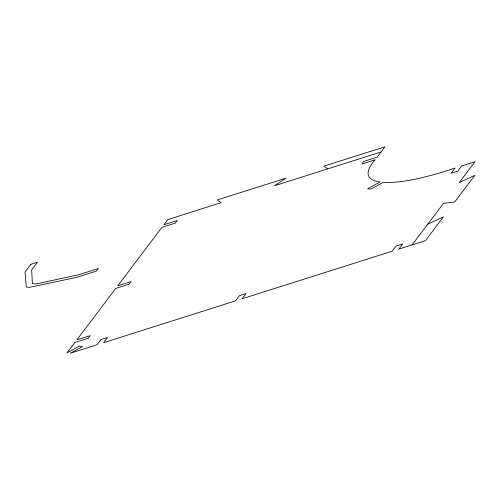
<?xml version="1.0" encoding="UTF-8"?>
<svg xmlns="http://www.w3.org/2000/svg" width="500" height="500" viewBox="0 0 500 500"><rect width="100%" height="100%" fill="white"/><g stroke="black" fill="none" stroke-linecap="round" stroke-linejoin="round"><path stroke-width="0.75" d="M412.081 244.913L443.537 203.319L454.594 202.1L474.869 175.3L459.269 182.525L475 161.731L461.675 165.956L457.744 171.156L451.081 173.269L455.012 168.069A119.312 27.85 -23 0 1 390.037 182.488L383.406 182.3L370.988 189.081L367.663 188.731L380.087 181.95L374.994 180.925A119.312 27.85 -23 0 1 375.163 159.775L361.838 164L363.806 161.4L377.131 157.181L384.994 146.781L324 166.112L327.756 168.875M427.812 224.119L443.406 216.894L425.406 240.688L398.756 249.131L402.688 243.938L396.025 246.044L392.094 251.244L242.2 298.75L246.131 293.556L239.469 295.663L235.538 300.863L103.656 342.663L107.587 337.463L100.925 339.575L96.994 344.769L70.338 353.219L82.544 346.556L79.219 346.213L67.019 352.875L74.881 342.475L88.206 338.256L90.175 335.656L76.85 339.875L115.763 288.431L129.094 284.206L131.056 281.606L117.731 285.831L161.95 227.35L175.275 223.131L177.237 220.531L163.912 224.756L167.844 219.556L221.15 202.662L217.387 199.9L286.081 178.131L274.456 185.769L381.062 151.981M30.9 264.3L25 272.1L26.3 287L29.619 287.344L76.375 277.431L96.363 271.1L98.331 268.5L78.338 274.831L35.725 284.012L32.4 283.669L31.662 269.988L37.562 262.188L30.9 264.3"/></g></svg>
